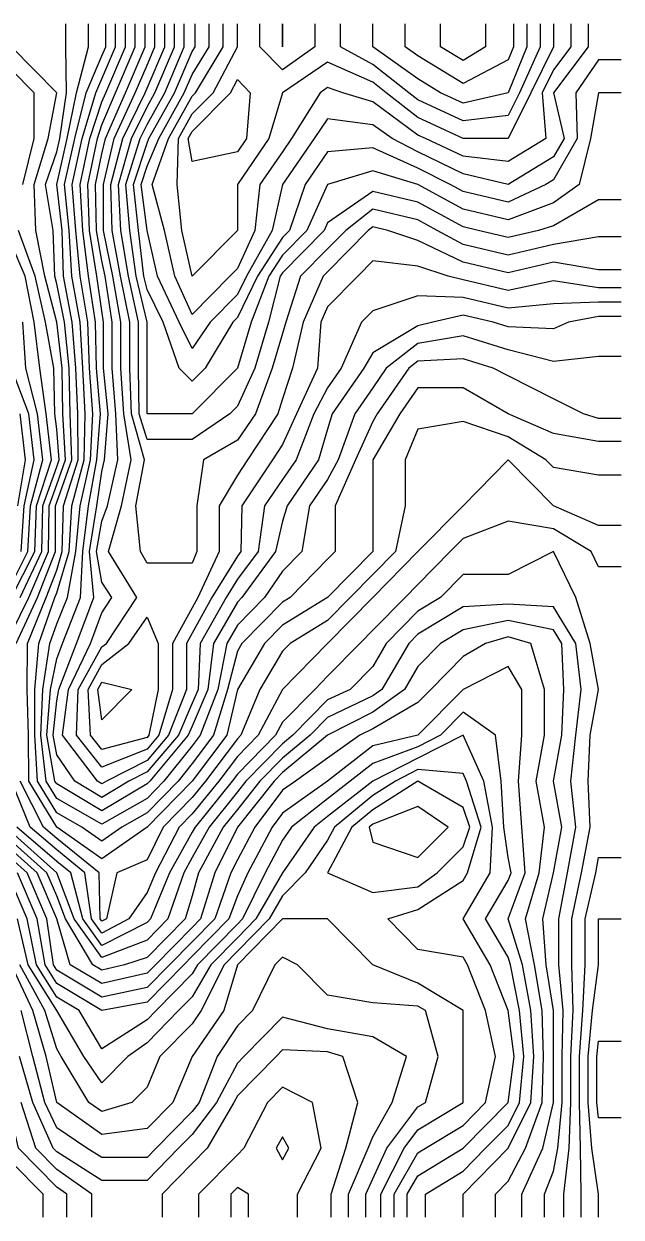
# Model space of a CAD drawing. Header units: inches. Extents: x -105.80435 to -105.79546, y 35.57118 to 35.57852.
# Drawn here: x -105.79914 to -105.79546, y 35.57118 to 35.57852 of the extents above; entities that cross this region are included whole.
import ezdxf

# ---------------------------------------------------------------- set-up
doc = ezdxf.new("R2010")
doc.units = ezdxf.units.IN
doc.header["$MEASUREMENT"] = 0

msp = doc.modelspace()

# ---------------------------------------------------------------- linework, layer by layer
for points, elevation in [([(-105.7991839, 35.5747069), (-105.7990514, 35.5749893), (-105.7989423, 35.5752718), (-105.7989416, 35.5755543), (-105.7989339, 35.575576), (-105.7988413, 35.5758368), (-105.7988506, 35.5761192), (-105.7988582, 35.5764017), (-105.798886, 35.5766842), (-105.7989339, 35.5769196), (-105.798946, 35.5769667), (-105.7989553, 35.5772492), (-105.7990034, 35.5775316), (-105.7989339, 35.5777334), (-105.7989154, 35.5778141), (-105.7988735, 35.5780966), (-105.7988784, 35.5783791), (-105.7988784, 35.5785203)], 7315), ([(-105.7954624, 35.5759498), (-105.7956013, 35.5759498), (-105.795879, 35.5759982), (-105.7961567, 35.5761192), (-105.7961567, 35.5761192), (-105.7964344, 35.5762807), (-105.7967121, 35.5762807), (-105.7968232, 35.5761192), (-105.7969899, 35.5758368), (-105.7969899, 35.5755543), (-105.7969899, 35.5752718), (-105.7969899, 35.5752718), (-105.7972676, 35.5749893), (-105.7972676, 35.5749893), (-105.7975453, 35.5748199), (-105.7976564, 35.5747069), (-105.797823, 35.5744244), (-105.797823, 35.5744244), (-105.7978884, 35.5741419), (-105.7981008, 35.5738594), (-105.7981008, 35.5738594), (-105.7983785, 35.573577), (-105.7983785, 35.573577), (-105.7986562, 35.5733814), (-105.7989339, 35.573577), (-105.7989339, 35.573577), (-105.7991048, 35.5738594), (-105.7991066, 35.5741419), (-105.7991159, 35.5744244), (-105.7991144, 35.5747069), (-105.798998, 35.5749893), (-105.7989339, 35.5751588), (-105.7989003, 35.5752718), (-105.7988928, 35.5755543), (-105.7988028, 35.5758368), (-105.7988043, 35.5761192), (-105.7988161, 35.5764017), (-105.7988382, 35.5766842), (-105.7988928, 35.5769667), (-105.7989003, 35.5772492), (-105.7989339, 35.5775316), (-105.7989339, 35.5775316), (-105.7989339, 35.5775316), (-105.7988691, 35.5778141), (-105.7988132, 35.5780966), (-105.7987395, 35.5783791), (-105.7987395, 35.5785203)], 7320), ([(-105.7954624, 35.576091), (-105.7956013, 35.576091), (-105.7956938, 35.5761192), (-105.795879, 35.5762134), (-105.7961567, 35.5763546), (-105.7962493, 35.5764017), (-105.7964344, 35.5764582), (-105.7967121, 35.5764452), (-105.7967677, 35.5764017), (-105.7969621, 35.5761192), (-105.7969899, 35.5760722), (-105.7970967, 35.5758368), (-105.7972213, 35.5755543), (-105.7972213, 35.5752718), (-105.7972676, 35.5752247), (-105.797499, 35.5749893), (-105.7975453, 35.5749611), (-105.7977953, 35.5747069), (-105.797823, 35.5746598), (-105.7978834, 35.5744244), (-105.7979701, 35.5741419), (-105.7981008, 35.5739681), (-105.7981875, 35.5738594), (-105.7983785, 35.5736652), (-105.7985328, 35.573577), (-105.7986562, 35.57349), (-105.7987796, 35.573577), (-105.7989339, 35.5736652), (-105.7990514, 35.5738594), (-105.799069, 35.5741419), (-105.799068, 35.5744244), (-105.799045, 35.5747069), (-105.7989446, 35.5749893), (-105.7989339, 35.5750176), (-105.7988582, 35.5752718), (-105.7988413, 35.5755543), (-105.7987642, 35.5758368), (-105.798758, 35.5761192), (-105.798774, 35.5764017), (-105.7987903, 35.5766842), (-105.7988413, 35.5769667), (-105.7988582, 35.5772492), (-105.798886, 35.5775316), (-105.7988228, 35.5778141), (-105.7987528, 35.5780966), (-105.7986562, 35.5783226), (-105.7986321, 35.5783791), (-105.7986321, 35.5785203)], 7325), ([(-105.7954624, 35.5764723), (-105.7956013, 35.5764723), (-105.795879, 35.5764421), (-105.7961567, 35.5765147), (-105.7964344, 35.5765995), (-105.7967121, 35.5765538), (-105.7969066, 35.5764017), (-105.7969899, 35.5762807), (-105.797101, 35.5761192), (-105.7972035, 35.5758368), (-105.7972676, 35.5757157), (-105.7973787, 35.5755543), (-105.7974263, 35.5752718), (-105.7975453, 35.5751508), (-105.7976564, 35.5749893), (-105.797823, 35.5748199), (-105.7978884, 35.5747069), (-105.7979438, 35.5744244), (-105.7980517, 35.5741419), (-105.7981008, 35.5740767), (-105.7982743, 35.5738594), (-105.7983785, 35.5737535), (-105.7986562, 35.5735936), (-105.7989339, 35.5737535), (-105.798998, 35.5738594), (-105.7990315, 35.5741419), (-105.7990201, 35.5744244), (-105.7989756, 35.5747069), (-105.7989339, 35.5748279), (-105.7988686, 35.5749893), (-105.7988161, 35.5752718), (-105.7987899, 35.5755543), (-105.7987256, 35.5758368), (-105.7987117, 35.5761192), (-105.7987319, 35.5764017), (-105.7987424, 35.5766842), (-105.7987899, 35.5769667), (-105.7988161, 35.5772492), (-105.7988382, 35.5775316), (-105.7987765, 35.5778141), (-105.7986924, 35.5780966), (-105.7986562, 35.5781813), (-105.7985717, 35.5783791), (-105.7985717, 35.5785203)], 7330), ([(-105.7954624, 35.5767195), (-105.7956013, 35.5767195), (-105.7957864, 35.5766842), (-105.795879, 35.5766438), (-105.7961567, 35.576656), (-105.7962493, 35.5766842), (-105.7964344, 35.5767277), (-105.7966196, 35.5766842), (-105.7967121, 35.5766625), (-105.7969899, 35.5764959), (-105.7970454, 35.5764017), (-105.7972398, 35.5761192), (-105.7972676, 35.5760251), (-105.7973231, 35.5758368), (-105.7975175, 35.5755543), (-105.7975453, 35.5754601), (-105.797588, 35.5752718), (-105.7977953, 35.5749893), (-105.797823, 35.5749611), (-105.7979701, 35.5747069), (-105.7980042, 35.5744244), (-105.7981008, 35.5741984), (-105.7981249, 35.5741419), (-105.7983611, 35.5738594), (-105.7983785, 35.5738418), (-105.7986562, 35.5736767), (-105.7989339, 35.5738418), (-105.7989446, 35.5738594), (-105.798994, 35.5741419), (-105.7989722, 35.5744244), (-105.7989339, 35.5746127), (-105.7988992, 35.5747069), (-105.7987869, 35.5749893), (-105.798774, 35.5752718), (-105.7987385, 35.5755543), (-105.7986871, 35.5758368), (-105.7986655, 35.5761192), (-105.7986899, 35.5764017), (-105.7986945, 35.5766842), (-105.7987385, 35.5769667), (-105.798774, 35.5772492), (-105.7987903, 35.5775316), (-105.7987303, 35.5778141), (-105.7986562, 35.5780401), (-105.7986321, 35.5780966), (-105.7985113, 35.5783791), (-105.7985113, 35.5785203)], 7335), ([(-105.7954624, 35.5768078), (-105.7956013, 35.5768078), (-105.795879, 35.5767972), (-105.7961567, 35.5767711), (-105.7964344, 35.5768363), (-105.7967121, 35.5768456), (-105.7969899, 35.5767548), (-105.7970593, 35.5766842), (-105.7971843, 35.5764017), (-105.7972676, 35.5762807), (-105.797353, 35.5761192), (-105.797462, 35.5758368), (-105.7975453, 35.5757157), (-105.7976564, 35.5755543), (-105.7976949, 35.5752718), (-105.797823, 35.5751023), (-105.7978925, 35.5749893), (-105.7980517, 35.5747069), (-105.7980645, 35.5744244), (-105.7981008, 35.5743396), (-105.7981853, 35.5741419), (-105.7983785, 35.5739159), (-105.7984896, 35.5738594), (-105.7986562, 35.5737597), (-105.7988228, 35.5738594), (-105.7989339, 35.5740208), (-105.7989564, 35.5741419), (-105.7989339, 35.5743538), (-105.7989218, 35.5744244), (-105.7988124, 35.5747069), (-105.7987052, 35.5749893), (-105.7987319, 35.5752718), (-105.7986871, 35.5755543), (-105.7986562, 35.5757661), (-105.7986399, 35.5758368), (-105.7986179, 35.5761192), (-105.7986455, 35.5764017), (-105.7986455, 35.5766842), (-105.7986562, 35.5767548), (-105.7986871, 35.5769667), (-105.7987319, 35.5772492), (-105.7987424, 35.5775316), (-105.798684, 35.5778141), (-105.7986562, 35.5778989), (-105.7985717, 35.5780966), (-105.7984509, 35.5783791), (-105.7984509, 35.5785203)], 7340), ([(-105.7954624, 35.5768961), (-105.7956013, 35.5768961), (-105.795879, 35.5769384), (-105.7961567, 35.5768798), (-105.7964344, 35.5769449), (-105.796527, 35.5769667), (-105.7967121, 35.5770294), (-105.7969899, 35.5770608), (-105.7970824, 35.5769667), (-105.7972676, 35.5767784), (-105.7973103, 35.5766842), (-105.7973293, 35.5764017), (-105.7974599, 35.5761192), (-105.7975453, 35.5759309), (-105.797607, 35.5758368), (-105.7977953, 35.5755543), (-105.7978017, 35.5752718), (-105.797823, 35.5752436), (-105.7979793, 35.5749893), (-105.7981008, 35.5747696), (-105.7981355, 35.5747069), (-105.7981355, 35.5744244), (-105.7982457, 35.5741419), (-105.7983785, 35.5739865), (-105.7986284, 35.5738594), (-105.7986562, 35.5738428), (-105.798684, 35.5738594), (-105.7988992, 35.5741419), (-105.7988615, 35.5744244), (-105.7987256, 35.5747069), (-105.7986562, 35.5748952), (-105.7985945, 35.5749893), (-105.7986562, 35.5750835), (-105.7986899, 35.5752718), (-105.7986562, 35.5754601), (-105.7986215, 35.5755543), (-105.7985582, 35.5758368), (-105.79857, 35.5761192), (-105.7985921, 35.5764017), (-105.7985921, 35.5766842), (-105.798637, 35.5769667), (-105.7986562, 35.5770608), (-105.7986899, 35.5772492), (-105.7986945, 35.5775316), (-105.7986562, 35.5777199), (-105.7986348, 35.5778141), (-105.7985113, 35.5780966), (-105.7983906, 35.5783791), (-105.7983906, 35.5785203)], 7345), ([(-105.7954624, 35.577007), (-105.7956013, 35.577007), (-105.795879, 35.5770536), (-105.7961567, 35.5769884), (-105.7964344, 35.5770536), (-105.7967121, 35.5771864), (-105.7968973, 35.5772492), (-105.7969899, 35.5772709), (-105.7970176, 35.5772492), (-105.7972676, 35.5769949), (-105.7972954, 35.5769667), (-105.7974171, 35.5766842), (-105.7974836, 35.5764017), (-105.7975453, 35.5762134), (-105.7975731, 35.5761192), (-105.7977613, 35.5758368), (-105.797823, 35.5757426), (-105.7979341, 35.5755543), (-105.7979341, 35.5752718), (-105.798066, 35.5749893), (-105.7981008, 35.5749266), (-105.7982223, 35.5747069), (-105.7982223, 35.5744244), (-105.798306, 35.5741419), (-105.7983785, 35.5740572), (-105.7986562, 35.5739463), (-105.7988124, 35.5741419), (-105.7988011, 35.5744244), (-105.7986562, 35.5746851), (-105.7986284, 35.5747069), (-105.7984402, 35.5749893), (-105.7986165, 35.5752718), (-105.7985347, 35.5755543), (-105.7984765, 35.5758368), (-105.7985221, 35.5761192), (-105.7985387, 35.5764017), (-105.7985387, 35.5766842), (-105.7985892, 35.5769667), (-105.7986455, 35.5772492), (-105.7986469, 35.5775316), (-105.7985814, 35.5778141), (-105.7984509, 35.5780966), (-105.7983785, 35.5782661), (-105.7983302, 35.5783791), (-105.7983302, 35.5785203)], 7350), ([(-105.7954624, 35.5772088), (-105.7956013, 35.5772088), (-105.795879, 35.5771622), (-105.7961567, 35.5770971), (-105.7964344, 35.5771622), (-105.7965931, 35.5772492), (-105.7967121, 35.5773143), (-105.7969899, 35.5773795), (-105.7971565, 35.5772492), (-105.7972676, 35.5771362), (-105.7974342, 35.5769667), (-105.797524, 35.5766842), (-105.7975453, 35.5766136), (-105.7976094, 35.5764017), (-105.7977119, 35.5761192), (-105.797823, 35.5759578), (-105.7980313, 35.5758368), (-105.798073, 35.5755543), (-105.798073, 35.5752718), (-105.7981008, 35.5752012), (-105.7983785, 35.5752012), (-105.7984182, 35.5752718), (-105.7984479, 35.5755543), (-105.7983948, 35.5758368), (-105.7984742, 35.5761192), (-105.7984853, 35.5764017), (-105.7984853, 35.5766842), (-105.7985413, 35.5769667), (-105.7985921, 35.5772492), (-105.7986007, 35.5775316), (-105.798528, 35.5778141), (-105.7983906, 35.5780966), (-105.7983785, 35.5781248), (-105.7982698, 35.5783791), (-105.7982698, 35.5785203)], 7355), ([(-105.7954624, 35.5774375), (-105.7956013, 35.5774375), (-105.795879, 35.5772774), (-105.7959716, 35.5772492), (-105.7961567, 35.5772057), (-105.7963419, 35.5772492), (-105.7964344, 35.5772709), (-105.7967121, 35.577423), (-105.7969899, 35.5774882), (-105.7972676, 35.5772962), (-105.797289, 35.5772492), (-105.7975453, 35.5769884), (-105.7975592, 35.5769667), (-105.7976308, 35.5766842), (-105.7977162, 35.5764017), (-105.797823, 35.5761663), (-105.7978693, 35.5761192), (-105.7981008, 35.5759623), (-105.7983785, 35.5759623), (-105.7984264, 35.5761192), (-105.7984319, 35.5764017), (-105.7984319, 35.5766842), (-105.7984934, 35.5769667), (-105.7985387, 35.5772492), (-105.7985544, 35.5775316), (-105.7984746, 35.5778141), (-105.7983785, 35.5780097), (-105.7983302, 35.5780966), (-105.7982094, 35.5783791), (-105.7982094, 35.5785203)], 7360), ([(-105.7954624, 35.5780966), (-105.7956013, 35.5780966), (-105.7956503, 35.5778141), (-105.7957203, 35.5775316), (-105.795879, 35.5774186), (-105.7961567, 35.5773143), (-105.7964344, 35.5773795), (-105.7967121, 35.5775316), (-105.7967121, 35.5775316), (-105.7969899, 35.5776164), (-105.7972676, 35.5775316), (-105.7972676, 35.5775316), (-105.7973958, 35.5772492), (-105.7975453, 35.5770971), (-105.7976286, 35.5769667), (-105.7977376, 35.5766842), (-105.797823, 35.5764017), (-105.797823, 35.5764017), (-105.7981008, 35.5761192), (-105.7981008, 35.5761192), (-105.7983785, 35.5761192), (-105.7983785, 35.5761192), (-105.7983785, 35.5764017), (-105.7983785, 35.5766842), (-105.7984455, 35.5769667), (-105.7984853, 35.5772492), (-105.7985081, 35.5775316), (-105.7984212, 35.5778141), (-105.7983785, 35.577901), (-105.7982698, 35.5780966), (-105.7981491, 35.5783791), (-105.7981491, 35.5785203)], 7365), ([(-105.7954624, 35.5782984), (-105.7956013, 35.5782984), (-105.7957401, 35.5780966), (-105.795732, 35.5778141), (-105.795879, 35.5775599), (-105.7959253, 35.5775316), (-105.7961567, 35.577423), (-105.7964344, 35.5774882), (-105.7965138, 35.5775316), (-105.7967121, 35.5776325), (-105.7969899, 35.5777576), (-105.7972676, 35.5777334), (-105.7974065, 35.5775316), (-105.7975026, 35.5772492), (-105.7975453, 35.5772057), (-105.7976981, 35.5769667), (-105.797823, 35.5767124), (-105.7978508, 35.5766842), (-105.7980214, 35.5764017), (-105.7981008, 35.576321), (-105.7981801, 35.5764017), (-105.7982793, 35.5766842), (-105.7983785, 35.576886), (-105.7983976, 35.5769667), (-105.7984319, 35.5772492), (-105.7984618, 35.5775316), (-105.7983785, 35.5777859), (-105.7983664, 35.5778141), (-105.7982094, 35.5780966), (-105.7981008, 35.5783508), (-105.7980834, 35.5783791), (-105.7980834, 35.5785203)], 7370), ([(-105.7956654, 35.5785203), (-105.7956654, 35.5783791), (-105.795879, 35.5780966), (-105.7958136, 35.5778141), (-105.795879, 35.5777011), (-105.7961567, 35.5775316), (-105.7961567, 35.5775316), (-105.7961567, 35.5775316), (-105.7964344, 35.5775968), (-105.7967121, 35.5777334), (-105.7968708, 35.5778141), (-105.7969899, 35.5778989), (-105.7972676, 35.5779352), (-105.7973509, 35.5778141), (-105.7975453, 35.5775316), (-105.7975453, 35.5775316), (-105.7976094, 35.5772492), (-105.7977675, 35.5769667), (-105.797823, 35.5768537), (-105.7979897, 35.5766842), (-105.7981008, 35.5765228), (-105.7981801, 35.5766842), (-105.7983144, 35.5769667), (-105.7983785, 35.5772492), (-105.7983785, 35.5772492), (-105.7984155, 35.5775316), (-105.7983785, 35.5776446), (-105.798306, 35.5778141), (-105.7981491, 35.5780966), (-105.7981008, 35.5782096), (-105.7979966, 35.5783791), (-105.7979966, 35.5785203)], 7375), ([(-105.7957722, 35.5785203), (-105.7957722, 35.5783791), (-105.795879, 35.5782378), (-105.7959484, 35.5780966), (-105.7959253, 35.5778141), (-105.7961567, 35.5776729), (-105.7964344, 35.5777055), (-105.7966659, 35.5778141), (-105.7967121, 35.5778358), (-105.7969899, 35.5780401), (-105.797175, 35.5780966), (-105.7972676, 35.578128), (-105.7973139, 35.5780966), (-105.7974898, 35.5778141), (-105.7975453, 35.5777334), (-105.7976842, 35.5775316), (-105.7977162, 35.5772492), (-105.797823, 35.5770138), (-105.7978693, 35.5769667), (-105.7981008, 35.5767313), (-105.7982076, 35.5769667), (-105.7982717, 35.5772492), (-105.7983476, 35.5775316), (-105.7982457, 35.5778141), (-105.7981008, 35.5780749), (-105.7980794, 35.5780966), (-105.7979098, 35.5783791), (-105.7979098, 35.5785203)], 7380), ([(-105.795879, 35.5785203), (-105.795879, 35.5783791), (-105.795879, 35.5783791), (-105.7960178, 35.5780966), (-105.7961567, 35.5778141), (-105.7961567, 35.5778141), (-105.7964344, 35.5778141), (-105.7964344, 35.5778141), (-105.7967121, 35.5779445), (-105.7969066, 35.5780966), (-105.7969899, 35.5781618), (-105.7972676, 35.5782849), (-105.7975453, 35.5780966), (-105.7975453, 35.5780966), (-105.7976286, 35.5778141), (-105.797823, 35.5775316), (-105.797823, 35.5772492), (-105.797823, 35.5772492), (-105.7981008, 35.5769667), (-105.7981008, 35.5769667), (-105.7981008, 35.5769667), (-105.7981648, 35.5772492), (-105.7981933, 35.5775316), (-105.7981853, 35.5778141), (-105.7981008, 35.5779662), (-105.7979726, 35.5780966), (-105.797823, 35.5783791), (-105.797823, 35.5785203)], 7385), ([(-105.7973469, 35.5785203), (-105.7973469, 35.5783791), (-105.7975453, 35.5782378), (-105.7976842, 35.5783791), (-105.7976842, 35.5785203)], 7390), ([(-105.7975453, 35.5785203), (-105.7975453, 35.5783791), (-105.7975453, 35.5783791), (-105.7975453, 35.5783791), (-105.7975453, 35.5785203)], 7395), ([(-105.7959607, 35.5785203), (-105.7959607, 35.5783791), (-105.7960873, 35.5780966), (-105.7961567, 35.5779553), (-105.7964344, 35.5779228), (-105.7967121, 35.5780531), (-105.7967677, 35.5780966), (-105.7969899, 35.5782704), (-105.7971882, 35.5783791), (-105.7971882, 35.5785203)], 7390), ([(-105.7960423, 35.5785203), (-105.7960423, 35.5783791), (-105.7961567, 35.5780966), (-105.7961567, 35.5780966), (-105.7964344, 35.5780314), (-105.7965733, 35.5780966), (-105.7967121, 35.5781813), (-105.7969899, 35.5783791), (-105.7969899, 35.5783791), (-105.7969899, 35.5785203)], 7395), ([(-105.796124, 35.5785203), (-105.796124, 35.5783791), (-105.7961567, 35.5782984), (-105.7964344, 35.5781531), (-105.7967121, 35.5783226), (-105.7967915, 35.5783791), (-105.7967915, 35.5785203)], 7400), ([(-105.7962956, 35.5785203), (-105.7962956, 35.5783791), (-105.7964344, 35.5782943), (-105.7965733, 35.5783791), (-105.7965733, 35.5785203)], 7405), ([(-105.7992116, 35.574772), (-105.7991048, 35.5749893), (-105.7989844, 35.5752718), (-105.7989802, 35.5755543), (-105.7989339, 35.5756847), (-105.7988799, 35.5758368), (-105.7988969, 35.5761192), (-105.7989003, 35.5764017), (-105.7989339, 35.5766842), (-105.7989339, 35.5766842), (-105.7990064, 35.5769667), (-105.7990621, 35.5772492), (-105.7990728, 35.5775316), (-105.798986, 35.5778141), (-105.7989339, 35.5780966), (-105.7992116, 35.5783791)], 7310), ([(-105.7991422, 35.5775316), (-105.7990728, 35.5778141), (-105.7990728, 35.5780966), (-105.7992116, 35.5782378)], 7305), ([(-105.7977675, 35.5778141), (-105.797823, 35.5777334), (-105.7981008, 35.5776729), (-105.7981249, 35.5778141), (-105.7981008, 35.5778576), (-105.7978658, 35.5780966), (-105.797823, 35.5781773), (-105.7977437, 35.5780966), (-105.7977675, 35.5778141)], 7390), ([(-105.7991582, 35.5749893), (-105.7990265, 35.5752718), (-105.7990188, 35.5755543), (-105.7989339, 35.5757933), (-105.7989185, 35.5758368), (-105.7989339, 35.5760251), (-105.7989446, 35.5761192), (-105.7989513, 35.5764017), (-105.7990034, 35.5766842), (-105.7990667, 35.5769667), (-105.7991689, 35.5772492)], 7305), ([(-105.7992116, 35.5749893), (-105.7990686, 35.5752718), (-105.7990574, 35.5755543), (-105.798966, 35.5758368), (-105.798998, 35.5761192), (-105.7990381, 35.5764017), (-105.7990728, 35.5766842), (-105.7991271, 35.5769667), (-105.7992116, 35.5771644)], 7300), ([(-105.7992116, 35.5750724), (-105.7991107, 35.5752718), (-105.7990959, 35.5755543), (-105.7990194, 35.5758368), (-105.7990514, 35.5761192), (-105.7991249, 35.5764017), (-105.7991422, 35.5766842)], 7295), ([(-105.7991527, 35.5752718), (-105.7991345, 35.5755543), (-105.7990728, 35.5758368), (-105.7991048, 35.5761192), (-105.7992116, 35.5764017)], 7290), ([(-105.7991731, 35.5755543), (-105.7991262, 35.5758368), (-105.7991582, 35.5761192)], 7285), ([(-105.7954624, 35.5757426), (-105.7956013, 35.5757426), (-105.795879, 35.5757897), (-105.7959253, 35.5758368), (-105.7961567, 35.575978), (-105.7964344, 35.5760722), (-105.7967121, 35.5760251), (-105.7967915, 35.5758368), (-105.7967915, 35.5755543), (-105.796851, 35.5752718), (-105.7969899, 35.5751306), (-105.7971287, 35.5749893), (-105.7972676, 35.5748481), (-105.797499, 35.5747069), (-105.7975453, 35.5746598), (-105.7976842, 35.5744244), (-105.7978017, 35.5741419), (-105.797823, 35.5741202), (-105.7980191, 35.5738594), (-105.7981008, 35.5737585), (-105.7982793, 35.573577), (-105.7983785, 35.5733752), (-105.7985636, 35.5732945), (-105.7986284, 35.573012), (-105.7986562, 35.5729971), (-105.7986669, 35.573012), (-105.7986736, 35.5732945), (-105.7989339, 35.5735063), (-105.7990156, 35.573577), (-105.7991582, 35.5738594)], 7315), ([(-105.7954624, 35.5754332), (-105.7956013, 35.5754332), (-105.795879, 35.5755543), (-105.795879, 35.5755543), (-105.7961567, 35.5758368), (-105.7964344, 35.5755543), (-105.7964344, 35.5755543), (-105.7967121, 35.5752718), (-105.7967121, 35.5752718), (-105.7969899, 35.5749893), (-105.7969899, 35.5749893), (-105.7972676, 35.5747069), (-105.7972676, 35.5747069), (-105.7975453, 35.5744244), (-105.7975453, 35.5744244), (-105.7976949, 35.5741419), (-105.797823, 35.5740115), (-105.7979374, 35.5738594), (-105.7981008, 35.5736577), (-105.7981801, 35.573577), (-105.7983264, 35.5732945), (-105.7983785, 35.5731734), (-105.7984896, 35.573012), (-105.7986562, 35.5729228), (-105.7987203, 35.573012), (-105.7987603, 35.5732945), (-105.7989339, 35.5734357), (-105.7990973, 35.573577), (-105.7992116, 35.5738594)], 7310), ([(-105.7954624, 35.5751777), (-105.7956013, 35.5751777), (-105.7956475, 35.5752718), (-105.795879, 35.5754131), (-105.7961567, 35.5754601), (-105.7964344, 35.5753525), (-105.7965138, 35.5752718), (-105.7967121, 35.57507), (-105.7967915, 35.5749893), (-105.7969899, 35.5747876), (-105.7970692, 35.5747069), (-105.7972676, 35.5745051), (-105.7973469, 35.5744244), (-105.7975453, 35.5742226), (-105.797588, 35.5741419), (-105.797823, 35.5739029), (-105.7978557, 35.5738594), (-105.7980834, 35.573577), (-105.7981008, 35.5735456), (-105.7982396, 35.5732945), (-105.7983571, 35.573012), (-105.7983785, 35.5729903), (-105.7986562, 35.5728485), (-105.7987737, 35.573012), (-105.7988471, 35.5732945), (-105.7989339, 35.5733651), (-105.799179, 35.573577)], 7305), ([(-105.7958149, 35.5711759), (-105.7958149, 35.5713171), (-105.7957818, 35.5715996), (-105.7957722, 35.5718821), (-105.7957722, 35.5721646), (-105.7957582, 35.572447), (-105.7957646, 35.5727295), (-105.7957646, 35.573012), (-105.7957054, 35.5732945), (-105.7956533, 35.573577), (-105.7956654, 35.5738594), (-105.7956533, 35.5741419), (-105.7956013, 35.5744244), (-105.7956533, 35.5747069), (-105.7957401, 35.5749893), (-105.795879, 35.5752718), (-105.7961567, 35.5751306), (-105.7964344, 35.5751306), (-105.7965733, 35.5749893), (-105.7967121, 35.5749046), (-105.7969066, 35.5747069), (-105.7969899, 35.5745656), (-105.7971287, 35.5744244), (-105.7972676, 35.5743592), (-105.7974812, 35.5741419), (-105.7975453, 35.5740889), (-105.797771, 35.5738594), (-105.797823, 35.5737942), (-105.7979966, 35.573577), (-105.7981008, 35.5733886), (-105.7981528, 35.5732945), (-105.7982503, 35.573012), (-105.7983785, 35.5728816), (-105.7986562, 35.5727741), (-105.7988271, 35.573012), (-105.7989339, 35.5732945), (-105.7989339, 35.5732945), (-105.7992116, 35.5735444)], 7300), ([(-105.7959345, 35.5711759), (-105.7959345, 35.5713171), (-105.795879, 35.5714584), (-105.7958512, 35.5715996), (-105.7958256, 35.5718821), (-105.7958256, 35.5721646), (-105.7958186, 35.572447), (-105.7958463, 35.5727295), (-105.7958463, 35.573012), (-105.7957922, 35.5732945), (-105.7957401, 35.573577), (-105.7957722, 35.5738594), (-105.7957401, 35.5741419), (-105.7957081, 35.5744244), (-105.7957401, 35.5747069), (-105.795879, 35.5749328), (-105.7961567, 35.574949), (-105.7964344, 35.5749328), (-105.7967121, 35.5747634), (-105.7967677, 35.5747069), (-105.7969343, 35.5744244), (-105.7969899, 35.574384), (-105.7972676, 35.5742506), (-105.7973744, 35.5741419), (-105.7975453, 35.5740007), (-105.7976842, 35.5738594), (-105.797823, 35.5736856), (-105.7979098, 35.573577), (-105.7980611, 35.5732945), (-105.7981008, 35.5731532), (-105.7981435, 35.573012), (-105.7983785, 35.572773), (-105.7985173, 35.5727295), (-105.7986562, 35.5726963), (-105.7987117, 35.5727295), (-105.7988805, 35.573012), (-105.7989339, 35.5731532), (-105.7989943, 35.5732945), (-105.7992116, 35.57349)], 7295), ([(-105.7960734, 35.5711759), (-105.7960734, 35.5713171), (-105.7959431, 35.5715996), (-105.795879, 35.5718821), (-105.795879, 35.5721646), (-105.795879, 35.572447), (-105.7959228, 35.5727295), (-105.7959431, 35.573012), (-105.795879, 35.5732945), (-105.795879, 35.5732945), (-105.7958269, 35.573577), (-105.795879, 35.5738594), (-105.795879, 35.5738594), (-105.795879, 35.5738594), (-105.7958269, 35.5741419), (-105.7958149, 35.5744244), (-105.7958269, 35.5747069), (-105.795879, 35.5747916), (-105.7961567, 35.5748481), (-105.7964344, 35.5747916), (-105.7965733, 35.5747069), (-105.7967121, 35.5745656), (-105.7967955, 35.5744244), (-105.7969899, 35.5742831), (-105.7972676, 35.5741419), (-105.7972676, 35.5741419), (-105.7975453, 35.5739124), (-105.7975974, 35.5738594), (-105.797823, 35.573577), (-105.797823, 35.573577), (-105.7979619, 35.5732945), (-105.7980487, 35.573012), (-105.7981008, 35.572959), (-105.7983264, 35.5727295), (-105.7983785, 35.5726766), (-105.7986562, 35.5726132), (-105.7988506, 35.5727295), (-105.7989339, 35.573012), (-105.7989339, 35.573012), (-105.7990547, 35.5732945), (-105.7992116, 35.5734357)], 7290), ([(-105.7983664, 35.5741419), (-105.7983785, 35.5741278), (-105.7986562, 35.574055), (-105.7987256, 35.5741419), (-105.7987407, 35.5744244), (-105.7986562, 35.5745765), (-105.7984896, 35.5747069), (-105.7983785, 35.5748683), (-105.798309, 35.5747069), (-105.798309, 35.5744244), (-105.7983664, 35.5741419)], 7355), ([(-105.7962361, 35.5711759), (-105.7962361, 35.5713171), (-105.7961567, 35.5713978), (-105.7960499, 35.5715996), (-105.7959484, 35.5718821), (-105.7959394, 35.5721646), (-105.7959484, 35.572447), (-105.7959959, 35.5727295), (-105.7960499, 35.573012), (-105.7959658, 35.5732945), (-105.7959345, 35.573577), (-105.7959858, 35.5738594), (-105.7959345, 35.5741419), (-105.7959345, 35.5744244), (-105.7960178, 35.5747069), (-105.7961567, 35.5747472), (-105.7962956, 35.5747069), (-105.7964344, 35.5746262), (-105.7966328, 35.5744244), (-105.7967121, 35.5743437), (-105.7969899, 35.5741823), (-105.7970692, 35.5741419), (-105.7972676, 35.5740007), (-105.797466, 35.5738594), (-105.7975453, 35.5738029), (-105.7977162, 35.573577), (-105.797823, 35.5733752), (-105.7978627, 35.5732945), (-105.7979619, 35.573012), (-105.7981008, 35.5728708), (-105.7982396, 35.5727295), (-105.7983785, 35.5725883), (-105.7986562, 35.5725301), (-105.7989339, 35.5726963), (-105.7989545, 35.5727295), (-105.7989943, 35.573012), (-105.799115, 35.5732945), (-105.7992116, 35.5733814)], 7285), ([(-105.7964344, 35.5711759), (-105.7964344, 35.5713171), (-105.7964344, 35.5713171), (-105.7961567, 35.5715996), (-105.7961567, 35.5715996), (-105.7960178, 35.5718821), (-105.7959997, 35.5721646), (-105.7960178, 35.572447), (-105.796069, 35.5727295), (-105.7961567, 35.573012), (-105.7961567, 35.573012), (-105.7961567, 35.573012), (-105.7960526, 35.5732945), (-105.7960734, 35.573577), (-105.7960926, 35.5738594), (-105.7960734, 35.5741419), (-105.7960734, 35.5744244), (-105.7961567, 35.5745656), (-105.7964344, 35.5744244), (-105.7964344, 35.5744244), (-105.7967121, 35.5741419), (-105.7967121, 35.5741419), (-105.7969899, 35.5740767), (-105.7972676, 35.5738594), (-105.7972676, 35.5738594), (-105.7975453, 35.5736617), (-105.7976094, 35.573577), (-105.7977589, 35.5732945), (-105.797823, 35.5731532), (-105.7978751, 35.573012), (-105.7981008, 35.5727825), (-105.7981528, 35.5727295), (-105.7983785, 35.5725), (-105.7986562, 35.572447), (-105.7986562, 35.572447), (-105.7986562, 35.572447), (-105.7989339, 35.5726132), (-105.7990059, 35.5727295), (-105.7990547, 35.573012), (-105.7991754, 35.5732945)], 7280), ([(-105.7984711, 35.5744244), (-105.7986562, 35.5742361), (-105.7986804, 35.5744244), (-105.7986562, 35.5744678), (-105.7984711, 35.5744244)], 7360), ([(-105.7966659, 35.5711759), (-105.7966659, 35.5713171), (-105.7964344, 35.5714584), (-105.7962956, 35.5715996), (-105.7961567, 35.5717409), (-105.7960873, 35.5718821), (-105.7960601, 35.5721646), (-105.7960873, 35.572447), (-105.7961421, 35.5727295), (-105.7961567, 35.5727766), (-105.7962956, 35.573012), (-105.7961567, 35.5732474), (-105.7961393, 35.5732945), (-105.7961567, 35.5733886), (-105.7961845, 35.573577), (-105.7961994, 35.5738594), (-105.7962361, 35.5741419), (-105.7964344, 35.5742831), (-105.7965733, 35.5741419), (-105.7967121, 35.5740713), (-105.7969899, 35.5739681), (-105.7971287, 35.5738594), (-105.7972676, 35.5737508), (-105.7974898, 35.573577), (-105.7975453, 35.5734962), (-105.7976521, 35.5732945), (-105.7977904, 35.573012), (-105.797823, 35.5729788), (-105.7980681, 35.5727295), (-105.7981008, 35.572673), (-105.7983229, 35.572447), (-105.7983785, 35.5723906), (-105.7986562, 35.5722116), (-105.7987951, 35.572447), (-105.7989339, 35.5725301), (-105.7990574, 35.5727295), (-105.799115, 35.573012), (-105.7992116, 35.573238)], 7275), ([(-105.7967775, 35.5711759), (-105.7967775, 35.5713171), (-105.7967121, 35.5714301), (-105.7964344, 35.5715996), (-105.7964344, 35.5715996), (-105.7961567, 35.5718821), (-105.7961567, 35.5718821), (-105.7961205, 35.5721646), (-105.7961567, 35.572447), (-105.7961567, 35.572447), (-105.7962678, 35.5727295), (-105.7964344, 35.573012), (-105.7964344, 35.573012), (-105.7964344, 35.573012), (-105.7962678, 35.5732945), (-105.7962539, 35.573577), (-105.7963062, 35.5738594), (-105.7964344, 35.5741419), (-105.7967121, 35.5740007), (-105.7969899, 35.5738594), (-105.7969899, 35.5738594), (-105.7972676, 35.5736421), (-105.7973509, 35.573577), (-105.7975453, 35.5732945), (-105.7975453, 35.5732945), (-105.7977087, 35.573012), (-105.797823, 35.5728957), (-105.7979864, 35.5727295), (-105.7981008, 35.5725318), (-105.7981841, 35.572447), (-105.7983785, 35.5722493), (-105.7984975, 35.5721646), (-105.7986562, 35.5720032), (-105.7987673, 35.5721646), (-105.7989339, 35.572447), (-105.7989339, 35.572447), (-105.7991088, 35.5727295), (-105.7991754, 35.573012)], 7270), ([(-105.7968592, 35.5711759), (-105.7968592, 35.5713171), (-105.7967121, 35.5715714), (-105.7966659, 35.5715996), (-105.7964344, 35.5717409), (-105.7962956, 35.5718821), (-105.7962361, 35.5721646), (-105.7962956, 35.572447), (-105.7964067, 35.5727295), (-105.7964344, 35.5727766), (-105.7967121, 35.5728237), (-105.7968973, 35.573012), (-105.7967121, 35.5730685), (-105.7964344, 35.5732474), (-105.7964067, 35.5732945), (-105.7963233, 35.573577), (-105.7964131, 35.5738594), (-105.7964344, 35.5739065), (-105.7967121, 35.5739301), (-105.796851, 35.5738594), (-105.7969899, 35.5737712), (-105.7972249, 35.573577), (-105.7972676, 35.5734962), (-105.7974065, 35.5732945), (-105.7975453, 35.5731532), (-105.797627, 35.573012), (-105.797823, 35.5728126), (-105.7979047, 35.5727295), (-105.7980452, 35.572447), (-105.7981008, 35.5723663), (-105.7982991, 35.5721646), (-105.7983785, 35.5719763), (-105.7984711, 35.5718821), (-105.7986562, 35.5718256), (-105.7987356, 35.5718821), (-105.7989062, 35.5721646), (-105.7989339, 35.5722116), (-105.799007, 35.572447), (-105.7991602, 35.5727295)], 7265), ([(-105.7967121, 35.5732097), (-105.7965931, 35.5732945), (-105.7964344, 35.5734559), (-105.7963928, 35.573577), (-105.7964344, 35.573698), (-105.7967121, 35.5738594), (-105.7969899, 35.5736829), (-105.797118, 35.573577), (-105.7972676, 35.5732945), (-105.7969899, 35.5731734), (-105.7967121, 35.5732097)], 7260), ([(-105.7967121, 35.5733886), (-105.796527, 35.573577), (-105.7967121, 35.5737025), (-105.7969899, 35.5735946), (-105.7970112, 35.573577), (-105.7969899, 35.5734828), (-105.7967121, 35.5733886)], 7255), ([(-105.7957081, 35.5711759), (-105.7957081, 35.5713171), (-105.7957123, 35.5715996), (-105.7957188, 35.5718821), (-105.7957188, 35.5721646), (-105.7956979, 35.572447), (-105.7956829, 35.5727295), (-105.7956829, 35.573012), (-105.7956186, 35.5732945), (-105.7956013, 35.5733886), (-105.7954624, 35.5733886)], 7305), ([(-105.7988722, 35.5711759), (-105.7988722, 35.5713171), (-105.7989339, 35.5713606), (-105.7991689, 35.5715996), (-105.7992116, 35.5717879), (-105.799228, 35.5718821), (-105.799314, 35.5721646), (-105.7993913, 35.572447), (-105.7994894, 35.5726892), (-105.7995171, 35.5727295), (-105.7997671, 35.5729838), (-105.7998597, 35.573012), (-105.8000448, 35.5731062), (-105.8000875, 35.573012), (-105.8003225, 35.572773), (-105.8003572, 35.5727295), (-105.8005789, 35.572447), (-105.8006003, 35.5724188), (-105.8007252, 35.5721646), (-105.8008085, 35.5718821), (-105.8008616, 35.5715996), (-105.8008502, 35.5713171), (-105.8008502, 35.5711759)], 7240), ([(-105.7969409, 35.5711759), (-105.7969409, 35.5713171), (-105.7967976, 35.5715996), (-105.7967121, 35.5717126), (-105.7964344, 35.5718821), (-105.7964344, 35.5721646), (-105.7964344, 35.572447), (-105.7967121, 35.5726165), (-105.7969899, 35.5727295), (-105.7969899, 35.5727295), (-105.7972676, 35.573012), (-105.7975453, 35.573012), (-105.797823, 35.5727295), (-105.797823, 35.5727295), (-105.7979064, 35.572447), (-105.7981008, 35.5721646), (-105.7981008, 35.5721646), (-105.7982198, 35.5718821), (-105.7983785, 35.5717207), (-105.7986562, 35.5716844), (-105.7989339, 35.5718821), (-105.7989339, 35.5718821), (-105.7989993, 35.5721646), (-105.7990801, 35.572447), (-105.7992116, 35.5727295)], 7260), ([(-105.7956013, 35.5711759), (-105.7956013, 35.5713171), (-105.7956429, 35.5715996), (-105.7956654, 35.5718821), (-105.7956654, 35.5721646), (-105.7956375, 35.572447), (-105.7956013, 35.5727295), (-105.7956013, 35.573012), (-105.7956013, 35.573012), (-105.7954624, 35.573012)], 7310), ([(-105.7990172, 35.5711759), (-105.7990172, 35.5713171), (-105.7992116, 35.5715149), (-105.7992712, 35.5715996), (-105.7993097, 35.5718821), (-105.799387, 35.5721646), (-105.799473, 35.572447), (-105.7994894, 35.5724874), (-105.799656, 35.5727295), (-105.7997671, 35.5728425), (-105.8000448, 35.5728001), (-105.8001142, 35.5727295), (-105.8003225, 35.5726448), (-105.8004721, 35.572447), (-105.8006003, 35.5722776), (-105.8006558, 35.5721646), (-105.8007218, 35.5718821), (-105.80078, 35.5715996), (-105.8007113, 35.5713171), (-105.8007113, 35.5711759)], 7235), ([(-105.7970326, 35.5711759), (-105.7970326, 35.5713171), (-105.7969899, 35.5714113), (-105.7969044, 35.5715996), (-105.7967121, 35.5718538), (-105.7966659, 35.5718821), (-105.7965887, 35.5721646), (-105.7966659, 35.572447), (-105.7967121, 35.5724753), (-105.7969899, 35.5724941), (-105.7972676, 35.5725412), (-105.7974527, 35.5727295), (-105.7975453, 35.5727766), (-105.7975916, 35.5727295), (-105.7977305, 35.572447), (-105.797823, 35.5723529), (-105.7979465, 35.5721646), (-105.798058, 35.5718821), (-105.7981008, 35.5718256), (-105.7983229, 35.5715996), (-105.7983785, 35.5715431), (-105.7986562, 35.5715431), (-105.7987488, 35.5715996), (-105.7989339, 35.5717252), (-105.799007, 35.5718821), (-105.799081, 35.5721646), (-105.7991532, 35.572447)], 7255), ([(-105.7971394, 35.5711759), (-105.7971394, 35.5713171), (-105.7970176, 35.5715996), (-105.7969899, 35.5716702), (-105.7968708, 35.5718821), (-105.7967816, 35.5721646), (-105.7969899, 35.5722856), (-105.7972676, 35.5723341), (-105.7975453, 35.5724067), (-105.7977834, 35.5721646), (-105.797823, 35.5721242), (-105.7979512, 35.5718821), (-105.7981008, 35.5716844), (-105.7981841, 35.5715996), (-105.7983785, 35.5714019), (-105.7986562, 35.5714019), (-105.7989339, 35.5715779), (-105.7989553, 35.5715996), (-105.7990801, 35.5718821), (-105.7991626, 35.5721646)], 7250), ([(-105.7954624, 35.5717879), (-105.7956013, 35.5717879), (-105.7956119, 35.5718821), (-105.7956119, 35.5721646), (-105.7956013, 35.5722587), (-105.7954624, 35.5722587)], 7315), ([(-105.7972462, 35.5711759), (-105.7972462, 35.5713171), (-105.7971565, 35.5715996), (-105.7970824, 35.5718821), (-105.797175, 35.5721646), (-105.7972676, 35.5721928), (-105.7975453, 35.5722049), (-105.797585, 35.5721646), (-105.797823, 35.5719224), (-105.7978444, 35.5718821), (-105.7980082, 35.5715996), (-105.7981008, 35.5715055), (-105.7982859, 35.5713171), (-105.7982859, 35.5711759)], 7245), ([(-105.7974527, 35.5711759), (-105.7974527, 35.5713171), (-105.7973073, 35.5715996), (-105.7973602, 35.5718821), (-105.7975453, 35.5719763), (-105.7976379, 35.5718821), (-105.7977834, 35.5715996), (-105.797823, 35.5715593), (-105.7980611, 35.5713171), (-105.7980611, 35.5711759)], 7240), ([(-105.7987179, 35.5711759), (-105.7987179, 35.5713171), (-105.7989339, 35.5714692), (-105.7990621, 35.5715996), (-105.7991532, 35.5718821)], 7245), ([(-105.7975453, 35.571529), (-105.7975056, 35.5715996), (-105.7975453, 35.5716702), (-105.797585, 35.5715996), (-105.7975453, 35.571529)], 7235), ([(-105.7977536, 35.5711759), (-105.7977536, 35.5713171), (-105.797823, 35.5713575), (-105.7978627, 35.5713171), (-105.7978627, 35.5711759)], 7235)]:
    msp.add_lwpolyline(points, dxfattribs=dict(elevation=elevation))

doc.saveas('drawing.dxf')
